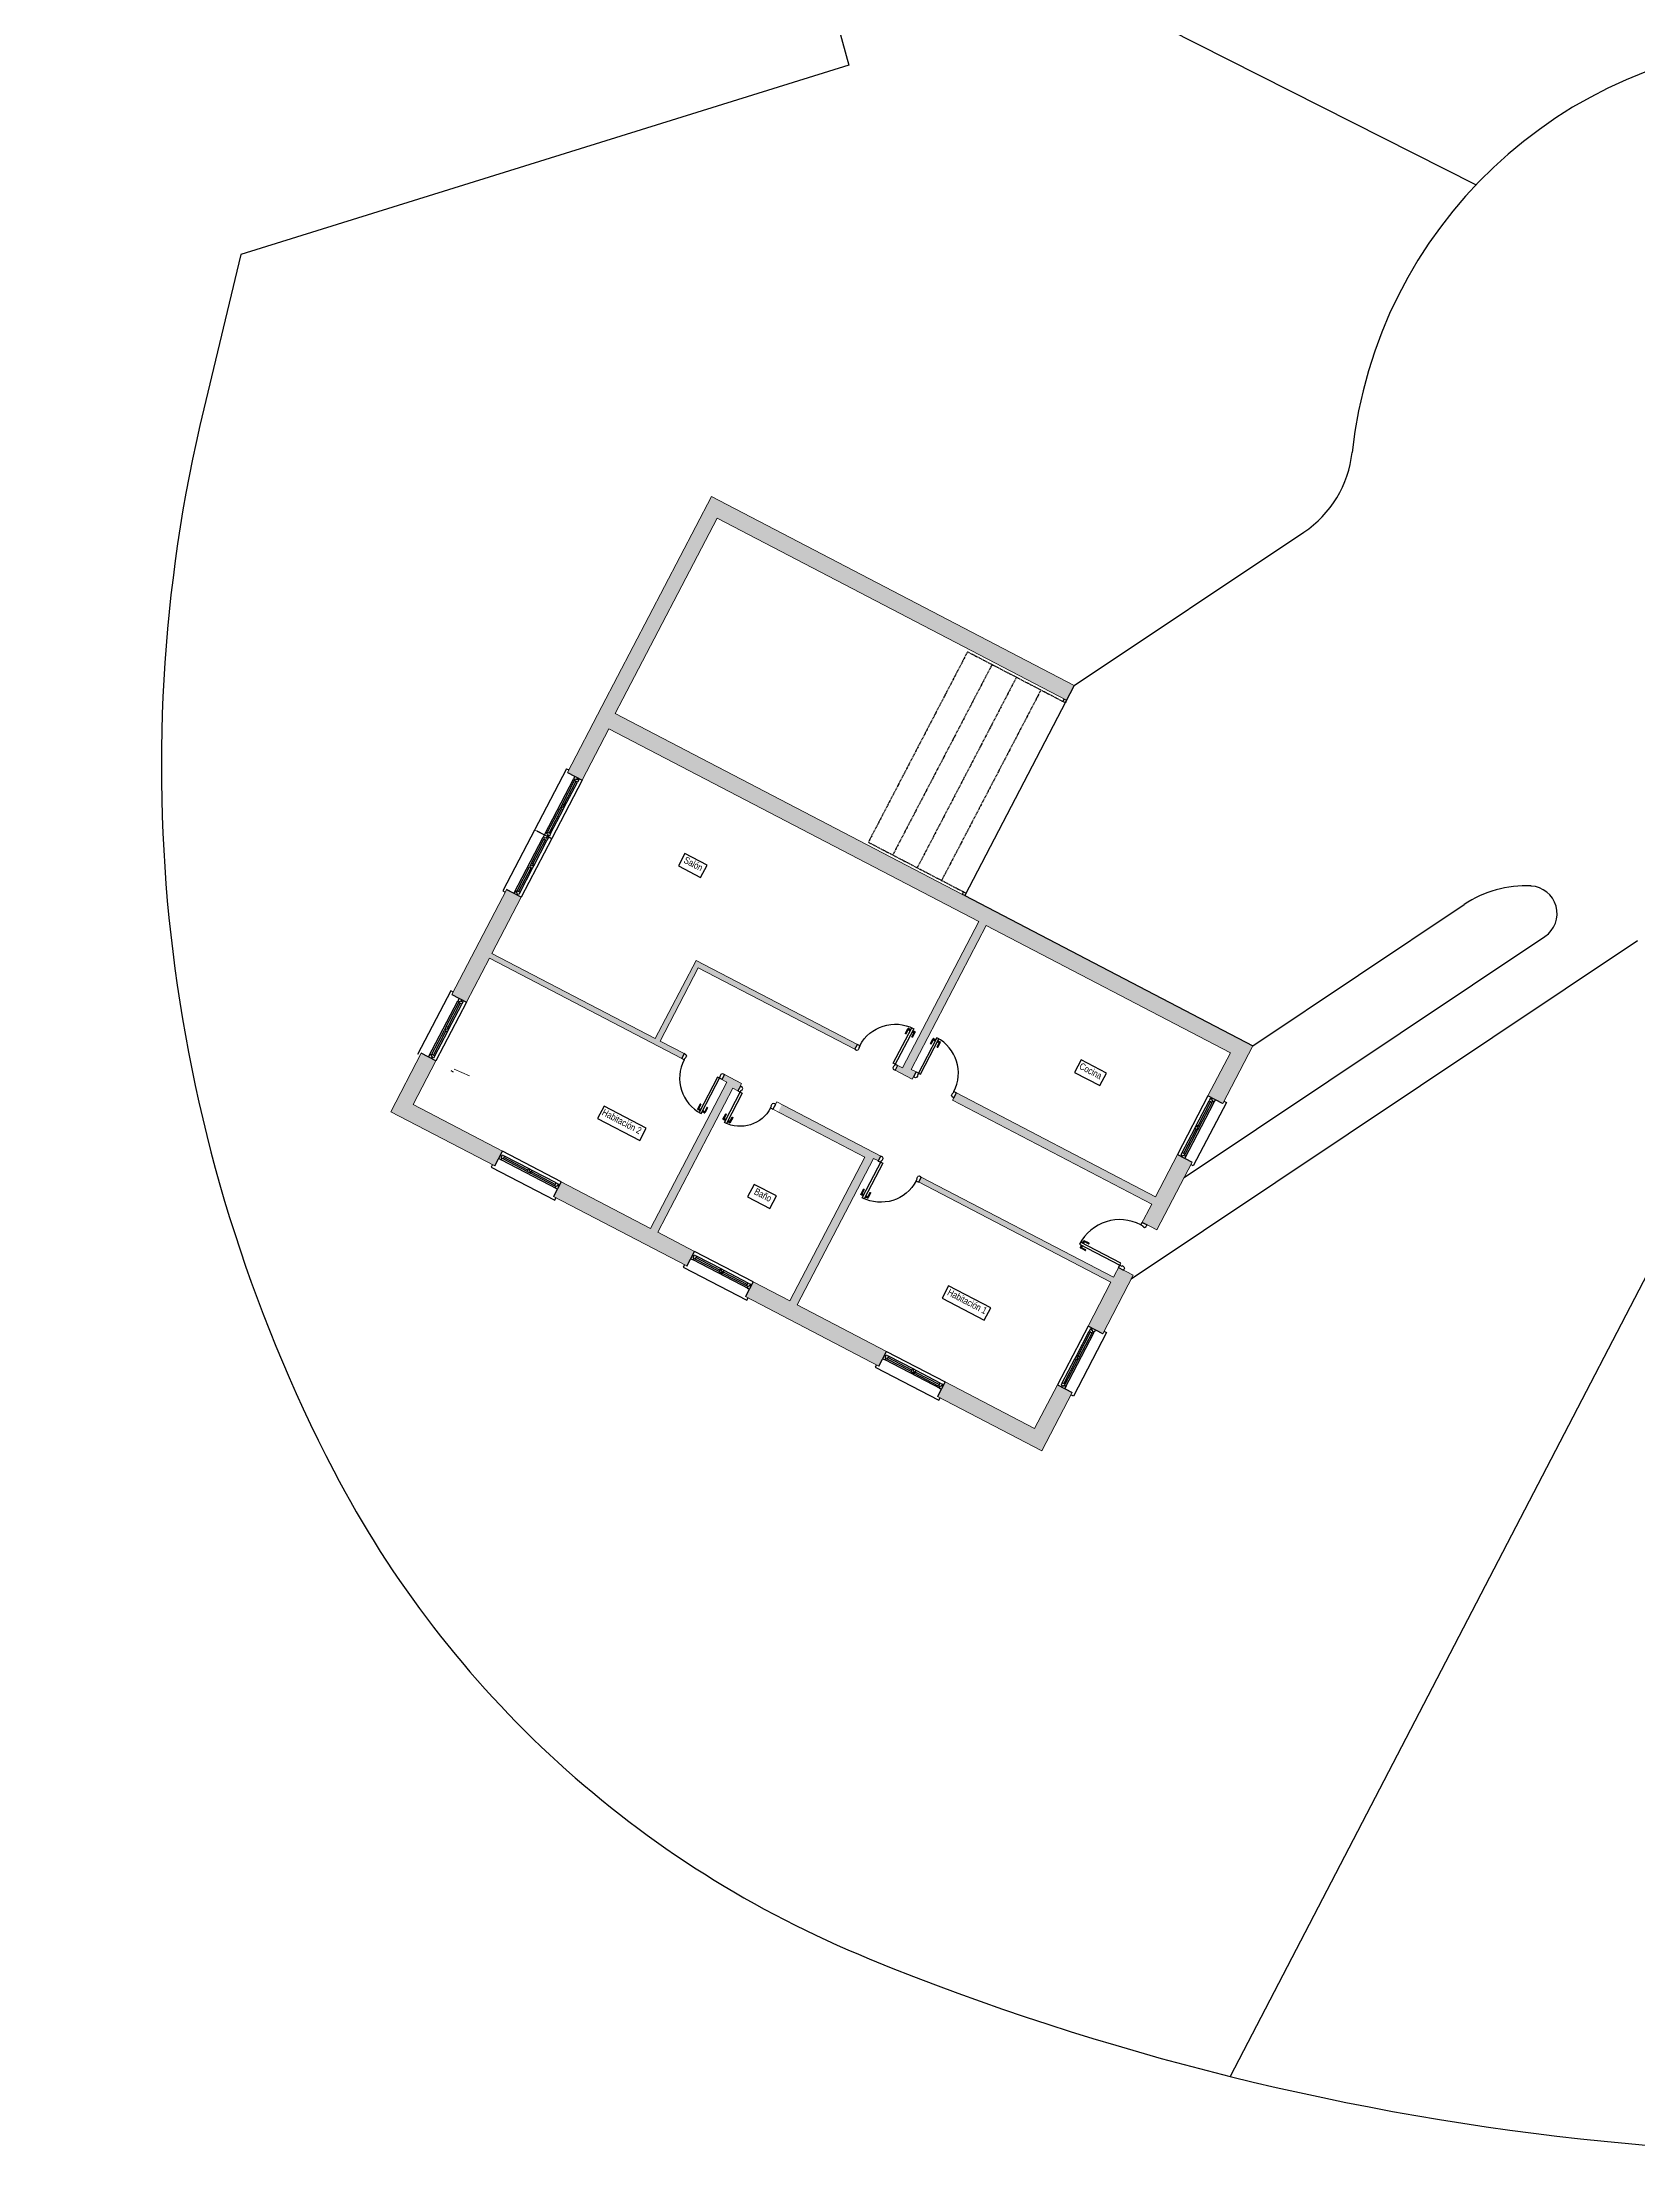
# Model space of a CAD drawing. Header units: millimetres. Extents: x 712192 to 1044287, y 40211 to 168571.
# Drawn here: x 722138 to 742862, y 40970 to 68500 of the extents above; entities that cross this region are included whole.
import ezdxf

# ---------------------------------------------------------------- set-up
doc = ezdxf.new("R2010")
doc.units = ezdxf.units.MM
doc.linetypes.add('ACAD_ISO10W100', pattern=[18, 12, -3, 0, -3])
for name, color, linetype in [('Aceras', 8, 'Continuous'), ('Carpinteria', 14, 'Continuous'), ('Cerramiento', 7, 'Continuous'), ('Cristal', 4, 'Continuous'), ('Fina', 2, 'Continuous'), ('Sombreado muros', 30, 'Continuous'), ('Textos', 5, 'Continuous')]:
    doc.layers.add(name, color=color, linetype=linetype)
for name, color, linetype, lineweight in [('Edificaciones', 6, 'Continuous', 18), ('Parcela', 1, 'Continuous', 30), ('Viales', 7, 'Continuous', 30)]:
    doc.layers.add(name, color=color, linetype=linetype, lineweight=lineweight)
doc.styles.add('basico', font='arial.ttf', dxfattribs={"width": 0.8})

# ---------------------------------------------------------------- blocks, each defined once
blk = doc.blocks.new('p825')
at = {"layer": 'Carpinteria'}
for p, q in [((-0.054, 0.68), (-0.054, 0.78)), ((-0.039, 0.785), (-0.049, 0.785)), ((-0.039, 0.68), (-0.039, 0.785)), ((-0.007, 0.785), (-0.017, 0.785)), ((-0.017, 0.765), (-0.017, 0.785)), ((-0.007, 0.754), (-0.007, 0.796)), ((0, 0.796), (-0.007, 0.796)), ((0.04, 0.825), (0, 0.825)), ((0, 0.825), (0, 0)), ((0.04, 0), (0.04, 0.825)), ((0.04, 0.796), (0.047, 0.796)), ((0.047, 0.754), (0.047, 0.796)), ((0.047, 0.785), (0.057, 0.785)), ((0.057, 0.765), (0.057, 0.785)), ((0.079, 0.785), (0.089, 0.785)), ((0.079, 0.68), (0.079, 0.785)), ((0.094, 0.68), (0.094, 0.78)), ((-0.044, 0.675), (-0.049, 0.675)), ((-0.007, 0.765), (-0.017, 0.765)), ((0, 0.754), (-0.007, 0.754)), ((0.04, 0.754), (0.047, 0.754)), ((0.047, 0.765), (0.057, 0.765)), ((0.084, 0.675), (0.089, 0.675)), ((-0.05, 0), (0, 0)), ((0, 0), (0.04, 0)), ((0, 0), (0, -0.04)), ((0.825, 0), (0.875, 0)), ((0.825, 0), (0.825, -0.04)), ((-0.01, -0.1), (-0.05, -0.1)), ((0.01, -0.08), (-0.01, -0.1)), ((0, -0.04), (0.01, -0.04)), ((0.01, -0.04), (0.01, -0.05)), ((0.01, -0.05), (0.01, -0.06)), ((0.01, -0.06), (0.01, -0.08)), ((0.825, -0.04), (0.815, -0.04)), ((0.815, -0.04), (0.815, -0.05)), ((0.815, -0.05), (0.815, -0.06)), ((0.815, -0.06), (0.815, -0.08)), ((0.815, -0.08), (0.84, -0.1)), ((0.86, -0.1), (0.84, -0.1)), ((0.86, -0.1), (0.875, -0.1))]:
    blk.add_line(p, q, dxfattribs=at)
for centre, radius, start, end in [((-0.049, 0.78), 0.005, 90, 180), ((-0.028, 0.812), 0.0294, 248.0255, 291.9745), ((0, 0), 0.825, 0, 90), ((0.068, 0.812), 0.0294, 248.0255, 291.9745), ((0.089, 0.78), 0.005, 0, 90), ((-0.049, 0.68), 0.005, 180, 270), ((-0.044, 0.68), 0.005, 270, 0), ((-0.028, 0.738), 0.0294, 68.0255, 111.9745), ((0.068, 0.738), 0.0294, 68.0255, 111.9745), ((0.084, 0.68), 0.005, 180, 270), ((0.089, 0.68), 0.005, 270, 0)]:
    blk.add_arc(centre, radius, start, end, dxfattribs=at)
at = {"layer": 'Cerramiento'}
for p, q in [((-0.05, 0), (-0.05, -0.1)), ((0.875, 0), (0.875, -0.1))]:
    blk.add_line(p, q, dxfattribs=at)
blk = doc.blocks.new('p725')
at = {"layer": 'Carpinteria'}
for p, q in [((-0.054, 0.58), (-0.054, 0.68)), ((-0.039, 0.685), (-0.049, 0.685)), ((-0.044, 0.575), (-0.049, 0.575)), ((-0.039, 0.58), (-0.039, 0.685)), ((-0.007, 0.685), (-0.017, 0.685)), ((-0.017, 0.665), (-0.017, 0.685)), ((-0.007, 0.665), (-0.017, 0.665)), ((-0.007, 0.654), (-0.007, 0.696)), ((0, 0.696), (-0.007, 0.696)), ((0, 0.654), (-0.007, 0.654)), ((0.04, 0.725), (0, 0.725)), ((0, 0.725), (0, -0.04)), ((0.04, 0), (0.04, 0.725)), ((0.04, 0.696), (0.047, 0.696)), ((0.04, 0.654), (0.047, 0.654)), ((0.047, 0.654), (0.047, 0.696)), ((0.047, 0.685), (0.057, 0.685)), ((0.047, 0.665), (0.057, 0.665)), ((0.057, 0.665), (0.057, 0.685)), ((0.079, 0.685), (0.089, 0.685)), ((0.079, 0.58), (0.079, 0.685)), ((0.084, 0.575), (0.089, 0.575)), ((0.094, 0.58), (0.094, 0.68)), ((-0.05, 0), (0, 0)), ((0, 0), (0.04, 0)), ((0.725, 0), (0.775, 0)), ((0.725, 0), (0.725, -0.04)), ((-0.01, -0.1), (-0.05, -0.1)), ((0.01, -0.08), (-0.01, -0.1)), ((0, -0.04), (0.01, -0.04)), ((0.01, -0.04), (0.01, -0.08)), ((0.725, -0.04), (0.715, -0.04)), ((0.715, -0.04), (0.715, -0.08)), ((0.74, -0.1), (0.715, -0.08)), ((0.76, -0.1), (0.74, -0.1)), ((0.76, -0.1), (0.775, -0.1))]:
    blk.add_line(p, q, dxfattribs=at)
for centre, radius, start, end in [((-0.049, 0.68), 0.005, 90, 180), ((-0.049, 0.58), 0.005, 180, 270), ((-0.044, 0.58), 0.005, 270, 0), ((-0.028, 0.712), 0.0294, 248.0255, 291.9745), ((-0.028, 0.638), 0.0294, 68.0255, 111.9745), ((0, 0), 0.725, 0, 90), ((0.068, 0.712), 0.0294, 248.0255, 291.9745), ((0.068, 0.638), 0.0294, 68.0255, 111.9745), ((0.084, 0.58), 0.005, 180, 270), ((0.089, 0.68), 0.005, 0, 90), ((0.089, 0.58), 0.005, 270, 0)]:
    blk.add_arc(centre, radius, start, end, dxfattribs=at)
at = {"layer": 'Cerramiento'}
for p, q in [((-0.05, 0), (-0.05, -0.1)), ((0.775, -0.1), (0.775, 0))]:
    blk.add_line(p, q, dxfattribs=at)
blk = doc.blocks.new('ven2')
at = {"layer": 'Carpinteria'}
for p, q in [((0, 0.5), (0.04, 0.5)), ((0.04, 0.4), (0.03, 0.4)), ((0.03, 0.4), (0.03, 0.3)), ((0.04, 0.5), (0.04, 0.4)), ((1, 0.5), (0.04, 0.5)), ((0.06, 0.4), (0.04, 0.4)), ((0.06, 0.2), (0.06, 0.4)), ((0.47, 0.4), (0.06, 0.4)), ((0.47, 0.2), (0.47, 0.4)), ((0.47, 0.4), (0.53, 0.4)), ((0.51, 0.3), (0.51, 0.4)), ((0.53, 0.4), (0.53, 0.2)), ((0.94, 0.4), (0.53, 0.4)), ((0.96, 0.4), (0.94, 0.4)), ((0.94, 0.4), (0.94, 0.2)), ((0.96, 0.4), (0.96, 0.5)), ((0.96, 0.5), (1, 0.5)), ((0.97, 0.4), (0.96, 0.4)), ((0.97, 0.3), (0.97, 0.4)), ((0.03, 0.3), (0, 0.3)), ((0.02, 0.3), (0.02, 0.2)), ((0.02, 0.2), (0.06, 0.2)), ((0.49, 0.2), (0.06, 0.2)), ((0.49, 0.2), (0.49, 0.3)), ((0.49, 0.3), (0.51, 0.3)), ((0.53, 0.2), (0.49, 0.2)), ((0.94, 0.2), (0.53, 0.2)), ((0.94, 0.2), (0.98, 0.2)), ((1, 0.3), (0.97, 0.3)), ((0.98, 0.2), (0.98, 0.3))]:
    blk.add_line(p, q, dxfattribs=at)
at = {"layer": 'Cerramiento'}
for p, q in [((0, 1), (0, 0)), ((1, 0), (1, 1))]:
    blk.add_line(p, q, dxfattribs=at)
at = {"layer": 'Cristal'}
for p, q in [((0.47, 0.3), (0.06, 0.3)), ((0.53, 0.3), (0.94, 0.3))]:
    blk.add_line(p, q, dxfattribs=at)
blk = doc.blocks.new('p625')
at = {"layer": 'Carpinteria'}
for p, q in [((-0.054, 0.48), (-0.054, 0.58)), ((-0.039, 0.585), (-0.049, 0.585)), ((-0.044, 0.475), (-0.049, 0.475)), ((-0.039, 0.48), (-0.039, 0.585)), ((-0.017, 0.565), (-0.017, 0.585)), ((-0.007, 0.585), (-0.017, 0.585)), ((-0.007, 0.565), (-0.017, 0.565)), ((0, 0.596), (-0.007, 0.596)), ((-0.007, 0.554), (-0.007, 0.596)), ((0, 0.554), (-0.007, 0.554)), ((0.04, 0.625), (0, 0.625)), ((0, 0.625), (0, -0.04)), ((0.04, 0), (0.04, 0.625)), ((0.04, 0.596), (0.047, 0.596)), ((0.04, 0.554), (0.047, 0.554)), ((0.047, 0.554), (0.047, 0.596)), ((0.047, 0.585), (0.057, 0.585)), ((0.047, 0.565), (0.057, 0.565)), ((0.057, 0.565), (0.057, 0.585)), ((0.079, 0.48), (0.079, 0.585)), ((0.079, 0.585), (0.089, 0.585)), ((0.084, 0.475), (0.089, 0.475)), ((0.094, 0.48), (0.094, 0.58)), ((-0.05, 0), (0, 0)), ((0, 0), (0.04, 0)), ((0.625, 0), (0.675, 0)), ((0.625, 0), (0.625, -0.04)), ((-0.01, -0.1), (-0.05, -0.1)), ((0.01, -0.08), (-0.01, -0.1)), ((0, -0.04), (0.01, -0.04)), ((0.01, -0.04), (0.01, -0.08)), ((0.625, -0.04), (0.615, -0.04)), ((0.615, -0.04), (0.615, -0.08)), ((0.64, -0.1), (0.615, -0.08)), ((0.66, -0.1), (0.64, -0.1)), ((0.66, -0.1), (0.675, -0.1))]:
    blk.add_line(p, q, dxfattribs=at)
for centre, radius, start, end in [((-0.049, 0.58), 0.005, 90, 180), ((-0.049, 0.48), 0.005, 180, 270), ((-0.044, 0.48), 0.005, 270, 0), ((-0.028, 0.612), 0.0294, 248.0255, 291.9745), ((-0.028, 0.538), 0.0294, 68.0255, 111.9745), ((0, 0), 0.625, 0, 90), ((0.068, 0.612), 0.0294, 248.0255, 291.9745), ((0.068, 0.538), 0.0294, 68.0255, 111.9745), ((0.084, 0.48), 0.005, 180, 270), ((0.089, 0.58), 0.005, 0, 90), ((0.089, 0.48), 0.005, 270, 0)]:
    blk.add_arc(centre, radius, start, end, dxfattribs=at)
at = {"layer": 'Cerramiento'}
for p, q in [((-0.05, -0.1), (-0.05, 0)), ((0.675, -0.1), (0.675, 0))]:
    blk.add_line(p, q, dxfattribs=at)

msp = doc.modelspace()

# ---------------------------------------------------------------- hatches: boundary and pattern name
at = {"layer": 'Aceras'}
h = msp.add_hatch(dxfattribs=at)
h.set_pattern_fill('ANSI37', color=256, scale=71.580675)
h.set_pattern_definition([(45, (270544.93, 3236.83), (-160.7032, 160.7032), []), (135, (270544.93, 3236.83), (-160.7032, -160.7032), [])])
h.paths.add_polyline_path([(757552, 126920, 0.414214), (755563, 127297), (722138, 104533), (722944, 103350)])
h.paths.add_polyline_path([(787790, 143539), (799687, 138960, 0.414214), (798865, 140810), (788304, 144875, 0.319675), (777176, 142017), (764778, 133574, 0.414214), (764401, 131584), (778150, 140948, -0.325822)])
h.paths.add_polyline_path([(824260, 129503), (824297, 129905, 0.335762), (823386, 131373), (810355, 136388, 0.414214), (808504, 135566)])
h.paths.add_polyline_path([(833260, 127573, 0.414214), (831409, 126751), (836939, 124623), (836986, 124935, 0.351854), (836085, 126485)])
h.paths.add_polyline_path([(852012, 118821, -0.378204), (856528, 111652), (854208, 97365, 0.414214), (855850, 98548), (857942, 111422, 0.375958), (852475, 120177), (844825, 123121, 0.414214), (842975, 122299)])
h.paths.add_polyline_path([(854898, 92685, 0.421729), (853678, 94333), (850815, 76534, 0.416122), (852466, 77716)])
h.paths.add_polyline_path([(851021, 68815, 0.414214), (849837, 70458), (847818, 58027), (848044, 58026, 0.369067), (849463, 59228)])
at = {"layer": 'Sombreado muros'}
h = msp.add_hatch(dxfattribs=at)
h.set_pattern_fill('SACNCR', color=256, scale=57.26454)
h.set_pattern_definition([(45, (270544.93, 3236.83), (-96.42192, 96.42192), []), (45, (270641.35, 3236.83), (-96.42192, 96.42192), [0, -136.361185])])
h.paths.add_polyline_path([(729580, 59782), (729679, 59972), (730903, 62320), (735444, 59954), (735543, 60144), (730829, 62601), (729407, 59872), (728961, 59017), (729151, 58917), (729498, 59582), (734303, 57078), (733312, 55177), (733249, 55210), (733216, 55147), (733438, 55031), (733488, 55126), (733424, 55159), (734399, 57029), (737572, 55375), (737280, 54814), (737471, 54715), (737862, 55466), (734121, 57416), (734089, 57432)])
h.paths.add_polyline_path([(728358, 57394), (728167, 57493), (727457, 56131), (727648, 56032), (727945, 56602), (730443, 55300), (730476, 55364), (730163, 55527), (730659, 56479), (732692, 55420), (732725, 55483), (730629, 56575), (730100, 55560), (727978, 56665)])
h.paths.add_polyline_path([(727251, 55270), (727060, 55370), (726664, 54609), (728016, 53905), (728116, 54095), (726954, 54701)])
h.paths.add_polyline_path([(737074, 53953), (736883, 54052), (736598, 53505), (734011, 54853), (733962, 54758), (736549, 53410), (736425, 53172), (736615, 53073)])
h.paths.add_polyline_path([(735516, 50963), (735325, 51063), (735028, 50493), (733867, 51098), (733768, 50908), (735120, 50203)])
h.paths.add_polyline_path([(736309, 52485), (736119, 52585), (736052, 52458), (733554, 53759), (733521, 53696), (736019, 52394), (735722, 51824), (735913, 51725)])
h.paths.add_polyline_path([(731943, 52101), (732934, 54002), (732998, 53969), (733031, 54032), (731745, 54702), (731696, 54607), (732822, 54020), (731848, 52150), (731372, 52398), (731273, 52208), (733006, 51305), (733105, 51495)])
h.paths.add_polyline_path([(730134, 53043), (731109, 54913), (731172, 54880), (731205, 54943), (731222, 54975), (730999, 55091), (730966, 55027), (731030, 54994), (730039, 53093), (728877, 53698), (728778, 53508), (730511, 52605), (730610, 52795)])

# ---------------------------------------------------------------- linework, layer by layer
at = {"layer": 'Carpinteria', "linetype": 'ACAD_ISO10W100'}
for p, q in [((734157, 60584), (732868, 58109)), ((734157, 60584), (735395, 59939)), ((734475, 60418), (733185, 57944)), ((734792, 60253), (733503, 57778)), ((735110, 60087), (733820, 57613)), ((732868, 58109), (734106, 57464))]:
    msp.add_line(p, q, dxfattribs=at)
at = {"layer": 'Carpinteria'}
for p, q in [((735395, 59939), (735412, 59970)), ((735427, 59922), (735395, 59939)), ((735412, 59970), (735444, 59954)), ((735444, 59954), (735427, 59922)), ((734089, 57432), (734106, 57464)), ((734121, 57416), (734089, 57432)), ((734106, 57464), (734137, 57447)), ((734137, 57447), (734121, 57416))]:
    msp.add_line(p, q, dxfattribs=at)
at = {"layer": 'Edificaciones'}
for p, q in [((729679, 59972), (729580, 59782)), ((729151, 58917), (728961, 59017)), ((728754, 58156), (728532, 58271)), ((728358, 57394), (728167, 57493)), ((734303, 57078), (733312, 55177)), ((734399, 57029), (733424, 55159)), ((730443, 55300), (727945, 56602)), ((730100, 55560), (727978, 56665)), ((730100, 55560), (730629, 56575)), ((730163, 55527), (730659, 56479)), ((732725, 55483), (730629, 56575)), ((732692, 55420), (730659, 56479)), ((727648, 56032), (727457, 56131)), ((730476, 55364), (730163, 55527)), ((730443, 55300), (730476, 55364)), ((732725, 55483), (732692, 55420)), ((737280, 54814), (737572, 55375)), ((727685, 55074), (727489, 55162)), ((730966, 55027), (730999, 55091)), ((731222, 54975), (730999, 55091)), ((733249, 55210), (733216, 55147)), ((733438, 55031), (733216, 55147)), ((733312, 55177), (733249, 55210)), ((733488, 55126), (733424, 55159)), ((733488, 55126), (733438, 55031)), ((731030, 54994), (730039, 53093)), ((731109, 54913), (730134, 53043)), ((731030, 54994), (730966, 55027)), ((731172, 54880), (731109, 54913)), ((731172, 54880), (731222, 54975)), ((734011, 54853), (733962, 54758)), ((736598, 53505), (734011, 54853)), ((737471, 54715), (737280, 54814)), ((731629, 54642), (731678, 54737)), ((732822, 54020), (731629, 54642)), ((733031, 54032), (731678, 54737)), ((736549, 53410), (733962, 54758)), ((728116, 54095), (728016, 53905)), ((732822, 54020), (731848, 52150)), ((732934, 54002), (731943, 52101)), ((732998, 53969), (732934, 54002)), ((732998, 53969), (733031, 54032)), ((737074, 53953), (736883, 54052)), ((728877, 53698), (728778, 53508)), ((733521, 53696), (733554, 53759)), ((736019, 52394), (733521, 53696)), ((736052, 52458), (733554, 53759)), ((736425, 53172), (736615, 53073)), ((730610, 52795), (730511, 52605)), ((736119, 52585), (736309, 52485)), ((731372, 52398), (731273, 52208)), ((733105, 51495), (731943, 52101)), ((735913, 51725), (735722, 51824)), ((733105, 51495), (733006, 51305)), ((733867, 51098), (733768, 50908)), ((735028, 50493), (733867, 51098)), ((735325, 51063), (735028, 50493)), ((735516, 50963), (735325, 51063))]:
    msp.add_line(p, q, dxfattribs=at)
for points in [[(729407, 59872), (730829, 62601), (735543, 60144), (735427, 59922)], [(729679, 59972), (730903, 62320), (735444, 59954)], [(728961, 59017), (729407, 59872)], [(729580, 59782), (737862, 55466), (737471, 54715)], [(729151, 58917), (729498, 59582), (734303, 57078)], [(727457, 56131), (728167, 57493)], [(727978, 56665), (728358, 57394)], [(734399, 57029), (737572, 55375)], [(727648, 56032), (727945, 56602)], [(728016, 53905), (726664, 54609), (727060, 55370)], [(728116, 54095), (726954, 54701), (727251, 55270)], [(736883, 54052), (736598, 53505)], [(730039, 53093), (728877, 53698)], [(737074, 53953), (736615, 53073)], [(730511, 52605), (728778, 53508)], [(736549, 53410), (736408, 53140)], [(730610, 52795), (730134, 53043)], [(736135, 52616), (736052, 52458)], [(731848, 52150), (731372, 52398)], [(736019, 52394), (735722, 51824)], [(736309, 52485), (735913, 51725)], [(733006, 51305), (731273, 52208)], [(735516, 50963), (735120, 50203), (733768, 50908)]]:
    msp.add_lwpolyline(points, dxfattribs=at)
at = {"layer": 'Fina'}
for p, q in [((728946, 59065), (728119, 57478)), ((729151, 58917), (728754, 58156)), ((728946, 59065), (728978, 59048)), ((728754, 58156), (728358, 57394)), ((728119, 57478), (728151, 57461)), ((727442, 56180), (727012, 55354)), ((727474, 56163), (727442, 56180)), ((727648, 56032), (727251, 55270)), ((727442, 55144), (727475, 55129)), ((737280, 54814), (736883, 54052)), ((737519, 54730), (737089, 53904)), ((737487, 54746), (737519, 54730)), ((728877, 53698), (728116, 54095)), ((727985, 53921), (727968, 53890)), ((727968, 53890), (728793, 53460)), ((737089, 53904), (737057, 53921)), ((728793, 53460), (728810, 53491)), ((730479, 52621), (730463, 52590)), ((730463, 52590), (731288, 52160)), ((731372, 52398), (730610, 52795)), ((731288, 52160), (731305, 52191)), ((735722, 51824), (735325, 51063)), ((735929, 51757), (735961, 51740)), ((733105, 51495), (733867, 51098)), ((735961, 51740), (735531, 50915)), ((732974, 51321), (732958, 51290)), ((732958, 51290), (733783, 50860)), ((735531, 50915), (735499, 50932)), ((733783, 50860), (733799, 50891))]:
    msp.add_line(p, q, dxfattribs=at)
at = {"layer": 'Parcela'}
for p, q in [((740761, 66648), (731792, 71187)), ((744989, 56359), (737569, 42077))]:
    msp.add_line(p, q, dxfattribs=at)
msp.add_lwpolyline([(852012, 118821), (787790, 143539, 0.325822), (778150, 140948), (722944, 103350), (732613, 68202), (724717, 65744), (724234, 63740, 0.180942), (725923, 49944, 0.177877), (732879, 43605, 0.071967), (742428, 41236, 0.049784), (752504, 41236, -0.049784), (756785, 41236), (776408, 79455), (778766, 99988), (832631, 93802)], format="xyb", dxfattribs=at)
at = {"layer": 'Textos'}
for points in [[(730773, 57813), (730485, 57963), (730400, 57802), (730689, 57652)], [(735961, 55109), (735632, 55281), (735548, 55119), (735877, 54948)], [(729982, 54395), (729435, 54680), (729351, 54519), (729898, 54234)], [(731673, 53514), (731384, 53665), (731300, 53503), (731588, 53353)], [(734458, 52063), (733911, 52348), (733827, 52187), (734373, 51902)]]:
    msp.add_lwpolyline(points, close=True, dxfattribs=at)
at = {"layer": 'Viales'}
for p, q in [((735543, 60144), (738524, 62136)), ((735543, 60144), (734121, 57416)), ((734121, 57416), (737862, 55466)), ((737862, 55466), (740609, 57301)), ((736284, 52438), (742862, 56833)), ((736970, 53753), (741657, 56885))]:
    msp.add_line(p, q, dxfattribs=at)
for centre, radius, start, end in [((745093, 62533), 5975, 92.9493, 173.8479), ((737729, 63327), 1432, 303.7498, 353.8479), ((741404, 56111), 1432, 87.0921, 123.7498), ((741458, 57183), 358, 303.7498, 87.0921)]:
    msp.add_arc(centre, radius, start, end, dxfattribs=at)

# ---------------------------------------------------------------- block references
at = {"layer": 'Cerramiento'}
for name, p, xscale, yscale, zscale, rotation in [('p725', (733217, 55227), -715.8067457142455, 715.8067457142454, 715.8067457142453, 332.4756231240144), ('p725', (730935, 55044), 715.8067457142454, 715.8067457142454, 715.8067457142454, 152.4756231240144), ('p725', (733519, 55110), 715.8067457142455, 715.8067457142455, 715.8067457142455, 332.4756231240144), ('p625', (731204, 54863), -710.0802917653226, 710.0802917653225, 710.0802917653225, 152.4756231239935), ('p725', (733029, 53952), -715.8067457142453, 715.8067457142454, 715.8067457142453, 152.4756231240145), ('p825', (736135, 52616), 715.8067457142454, 715.8067457142454, 715.8067457142454, 62.47562312384206)]:
    msp.add_blockref(name, p, dxfattribs=dict(at, xscale=xscale, yscale=yscale, zscale=zscale, rotation=rotation))
at = {"layer": 'Fina', "yscale": 214.7420237142815, "zscale": 858.9680948570943}
for p, xscale, rotation in [((729151, 58917), -858.9680948570943, 62.47562312401449), ((728754, 58156), -858.9680948570943, 62.47562312401449), ((727648, 56032), -858.9680948570943, 62.47562312401449), ((737280, 54814), 858.9680948570943, 242.4756231240145), ((728116, 54095), -858.9680948570941, 152.4756231240145), ((730610, 52795), -858.9680948570941, 152.4756231240145), ((735722, 51824), 858.9680948570943, 242.4756231240145), ((733105, 51495), -858.9680948570941, 152.4756231240145)]:
    msp.add_blockref('ven2', p, dxfattribs=dict(at, xscale=xscale, rotation=rotation))

# ---------------------------------------------------------------- texts
at = {"layer": 'Textos', "style": 'basico', "width": 0.8}
for s, height, p in [('Salón', 89.5, (730461, 57848)), ('Cocina', 89.5, (735598, 55171)), ('Habitación 2', 89.48, (729399, 54571)), ('Baño', 89.5, (731375, 53542)), ('Habitación 1', 89.48, (733886, 52233))]:
    msp.add_text(s, height=height, rotation=332.4756, dxfattribs=at).set_placement(p)

doc.saveas('drawing.dxf')
